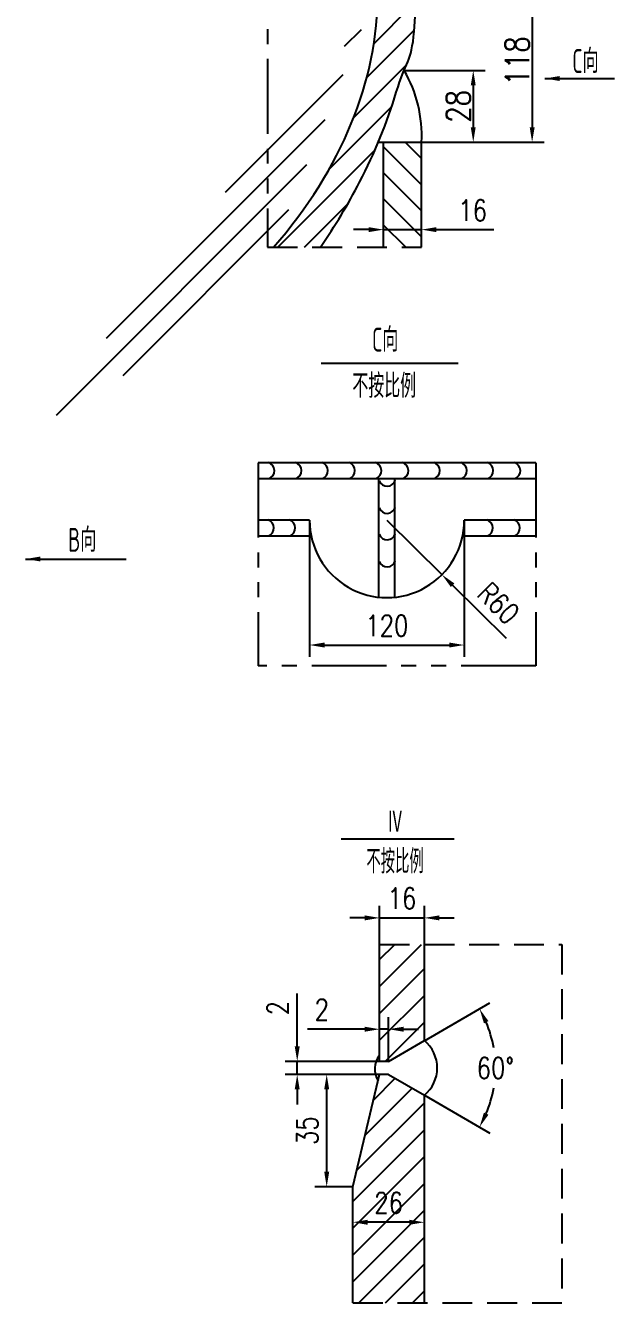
# Model space of a CAD drawing. Header units: millimetres. Extents: x -400 to 11480, y -400 to 24820.
# Drawn here: x 4995 to 6966, y 7963 to 12236 of the extents above; entities that cross this region are included whole.
import ezdxf

# ---------------------------------------------------------------- set-up
doc = ezdxf.new("R2010")
doc.units = ezdxf.units.MM
doc.header["$LTSCALE"] = 200
doc.linetypes.add('DASHED', pattern=[0.75, 0.5, -0.25])
doc.linetypes.add('PHANTOM', pattern=[2.5, 1.25, -0.25, 0.25, -0.25, 0.25, -0.25])
for name, color, linetype in [('1轮廓实线层', 7, 'Continuous'), ('2细线层', 4, 'Continuous'), ('4虚线层', 6, 'DASHED'), ('5剖面线层', 2, 'Continuous'), ('6文字层', 3, 'Continuous'), ('7标注层', 4, 'Continuous'), ('9双点划线层', 6, 'PHANTOM')]:
    doc.layers.add(name, color=color, linetype=linetype)
doc.styles.add('PC_TEXTSTYLE', font='isocp.shx', dxfattribs={"width": 0.8, "bigfont": 'hzfs.shx'})
doc.styles.add('TH_GBDIM', font='romans.shx', dxfattribs={"width": 0.8, "bigfont": 'gbcbig.shx'})
doc.dimstyles.new('TH_GBDIM', dxfattribs={"dimscale": 20, "dimtxt": 3.5, "dimasz": 2.5, "dimexe": 2, "dimexo": 0, "dimgap": 1.5, "dimtad": 1, "dimdec": 1, "dimzin": 0, "dimdsep": 46, "dimtxsty": 'TH_GBDIM', "dimcen": 2.5, "dimclrd": 130, "dimclre": 130, "dimclrt": 3, "dimadec": 0, "dimazin": 0, "dimtfac": 0.714286, "dimtdec": 1, "dimtmove": 0, "dimatfit": 3, "dimfxl": 0, "dimtzin": 0, "dimlwd": -1, "dimlwe": -1, "dimarcsym": 0})

# ---------------------------------------------------------------- blocks, each defined once
blk = doc.blocks.new('*D71')
at = {"layer": '7标注层', "color": 130}
for p, q in [((6179.9, 9163.6), (6179.9, 9292.5)), ((6329.6, 9163.6), (6329.6, 9292.5)), ((6129.9, 9252.5), (6079.9, 9252.5)), ((6179.9, 9252.5), (6329.6, 9252.5)), ((6379.6, 9252.5), (6429.6, 9252.5))]:
    blk.add_line(p, q, dxfattribs=at)
for points in [[(6129.9, 9260.8), (6129.9, 9244.1), (6179.9, 9252.5)], [(6379.6, 9260.8), (6379.6, 9244.1), (6329.6, 9252.5)]]:
    blk.add_solid(points, dxfattribs=at)
at = {"layer": 'Defpoints', "color": 0}
for p in [(6329.6, 9252.5), (6179.9, 9163.6), (6329.6, 9163.6)]:
    blk.add_point(p, dxfattribs=at)
at = {"layer": '7标注层', "color": 3, "insert": (6254.8, 9317.5), "char_height": 70, "attachment_point": 5, "style": 'TH_GBDIM'}
blk.add_mtext('16{}{}', dxfattribs=at)
blk = doc.blocks.new('*D75')
at = {"layer": '7标注层', "color": 130}
for p, q in [((6209.8, 8728.8), (5962.7, 8728.8)), ((6002.7, 8403.4), (6002.7, 8678.8)), ((6090, 8353.4), (5962.7, 8353.4))]:
    blk.add_line(p, q, dxfattribs=at)
for points in [[(5994.4, 8678.8), (6011.1, 8678.8), (6002.7, 8728.8)], [(5994.4, 8403.4), (6011.1, 8403.4), (6002.7, 8353.4)]]:
    blk.add_solid(points, dxfattribs=at)
at = {"layer": 'Defpoints', "color": 0}
for p in [(6002.7, 8728.8), (6209.8, 8728.8), (6090, 8353.4)]:
    blk.add_point(p, dxfattribs=at)
at = {"layer": '7标注层', "color": 3, "insert": (5937.7, 8541.1), "char_height": 70, "attachment_point": 5, "rotation": 90, "style": 'TH_GBDIM'}
blk.add_mtext('35{}{}', dxfattribs=at)
blk = doc.blocks.new('*D72')
at = {"layer": '7标注层', "color": 130}
for p, q in [((5904, 8822.8), (5904, 8999.6)), ((6193.9, 8772.8), (5864, 8772.8)), ((5904, 8728.8), (5904, 8772.8)), ((6193.9, 8728.8), (5864, 8728.8)), ((5904, 8678.8), (5904, 8628.8))]:
    blk.add_line(p, q, dxfattribs=at)
for points in [[(5895.7, 8822.8), (5912.3, 8822.8), (5904, 8772.8)], [(5895.7, 8678.8), (5912.3, 8678.8), (5904, 8728.8)]]:
    blk.add_solid(points, dxfattribs=at)
at = {"layer": 'Defpoints', "color": 0}
for p in [(6193.9, 8772.8), (5904, 8728.8), (6193.9, 8728.8)]:
    blk.add_point(p, dxfattribs=at)
at = {"layer": '7标注层', "color": 3, "insert": (5839, 8951), "char_height": 70, "attachment_point": 5, "rotation": 90, "style": 'TH_GBDIM'}
blk.add_mtext('2{}{}', dxfattribs=at)
blk = doc.blocks.new('*D73')
at = {"layer": '7标注层', "color": 130}
for p, q in [((6329.6, 8841.9), (6548.9, 8968.5)), ((6329.6, 8659.6), (6548.9, 8533))]:
    blk.add_line(p, q, dxfattribs=at)
for start, end in [(9.7434, 22.7514), (337.2486, 350.2566)]:
    blk.add_arc((6171.7, 8750.8), 395.5, start, end, dxfattribs=at)
for points in [[(6529, 8900), (6543.9, 8907.4), (6514.2, 8948.5)], [(6543.9, 8594.1), (6529, 8601.5), (6514.2, 8553)]]:
    blk.add_solid(points, dxfattribs=at)
at = {"layer": 'Defpoints', "color": 0}
for p in [(6329.6, 8841.9), (6209.8, 8772.8), (6209.8, 8728.8), (6561.2, 8682.1), (6329.6, 8659.6)]:
    blk.add_point(p, dxfattribs=at)
at = {"layer": '7标注层', "color": 3, "insert": (6567.2, 8750.8), "char_height": 70, "attachment_point": 5, "style": 'TH_GBDIM'}
blk.add_mtext('60°{}{}', dxfattribs=at)
blk = doc.blocks.new('*D76')
at = {"layer": '7标注层', "color": 130}
for p, q in [((6090, 8234.7), (6090, 8274.7)), ((6329.6, 8234.7), (6329.6, 8274.7)), ((6279.6, 8234.7), (6140, 8234.7))]:
    blk.add_line(p, q, dxfattribs=at)
for points in [[(6140, 8243), (6140, 8226.3), (6090, 8234.7)], [(6279.6, 8243), (6279.6, 8226.3), (6329.6, 8234.7)]]:
    blk.add_solid(points, dxfattribs=at)
at = {"layer": 'Defpoints', "color": 0}
for p in [(6090, 8234.7), (6090, 8234.7), (6329.6, 8234.7)]:
    blk.add_point(p, dxfattribs=at)
at = {"layer": '7标注层', "color": 3, "insert": (6209.8, 8299.7), "char_height": 70, "attachment_point": 5, "style": 'TH_GBDIM'}
blk.add_mtext('26{}{}', dxfattribs=at)
blk = doc.blocks.new('*D74')
at = {"layer": '7标注层', "color": 130}
for p, q in [((6179.9, 8772.8), (6179.9, 8920.2)), ((6209.8, 8772.8), (6209.8, 8920.2)), ((6129.9, 8880.2), (5937.9, 8880.2)), ((6209.8, 8880.2), (6179.9, 8880.2)), ((6259.8, 8880.2), (6309.8, 8880.2))]:
    blk.add_line(p, q, dxfattribs=at)
for points in [[(6129.9, 8888.5), (6129.9, 8871.9), (6179.9, 8880.2)], [(6259.8, 8888.5), (6259.8, 8871.9), (6209.8, 8880.2)]]:
    blk.add_solid(points, dxfattribs=at)
at = {"layer": 'Defpoints', "color": 0}
for p in [(6209.8, 8880.2), (6179.9, 8772.8), (6209.8, 8772.8)]:
    blk.add_point(p, dxfattribs=at)
at = {"layer": '7标注层', "color": 3, "insert": (5986.6, 8945.2), "char_height": 70, "attachment_point": 5, "style": 'TH_GBDIM'}
blk.add_mtext('2{}{}', dxfattribs=at)
blk = doc.blocks.new('*D82')
at = {"layer": '7标注层', "color": 130}
for p, q in [((6204.2, 10582.1), (6388.3, 10400.3)), ((6604.6, 10186.6), (6423.9, 10365.1))]:
    blk.add_line(p, q, dxfattribs=at)
blk.add_solid([(6429.7, 10371.1), (6418, 10359.2), (6388.3, 10400.3)], dxfattribs=at)
at = {"layer": 'Defpoints', "color": 0}
for p in [(6204.2, 10582.1), (6388.3, 10400.3)]:
    blk.add_point(p, dxfattribs=at)
at = {"layer": '7标注层', "color": 3, "insert": (6577.7, 10304.6), "char_height": 70, "attachment_point": 5, "rotation": 315.3551, "style": 'TH_GBDIM'}
blk.add_mtext('R60{}{}', dxfattribs=at)
blk = doc.blocks.new('*D77')
at = {"layer": '7标注层', "color": 130}
for p, q in [((6261.7, 12086.2), (6533.1, 12086.2)), ((6493.1, 12036.2), (6493.1, 11896.6)), ((6319.9, 11846.6), (6533.1, 11846.6))]:
    blk.add_line(p, q, dxfattribs=at)
for points in [[(6484.8, 12036.2), (6501.4, 12036.2), (6493.1, 12086.2)], [(6484.8, 11896.6), (6501.4, 11896.6), (6493.1, 11846.6)]]:
    blk.add_solid(points, dxfattribs=at)
at = {"layer": 'Defpoints', "color": 0}
for p in [(6261.7, 12086.2), (6319.9, 11846.6), (6493.1, 11846.6)]:
    blk.add_point(p, dxfattribs=at)
at = {"layer": '7标注层', "color": 3, "insert": (6443.1, 11966.4), "char_height": 80, "attachment_point": 5, "rotation": 90, "style": 'TH_GBDIM'}
blk.add_mtext('28{}{}', dxfattribs=at)
blk = doc.blocks.new('*D78')
at = {"layer": '7标注层', "color": 130}
for p, q in [((6192.9, 11494.9), (6192.9, 11594)), ((6319.9, 11494.9), (6319.9, 11594)), ((6142.9, 11554), (6092.9, 11554)), ((6192.9, 11554), (6319.9, 11554)), ((6369.9, 11554), (6562.6, 11554))]:
    blk.add_line(p, q, dxfattribs=at)
for points in [[(6142.9, 11562.3), (6142.9, 11545.7), (6192.9, 11554)], [(6369.9, 11562.3), (6369.9, 11545.7), (6319.9, 11554)]]:
    blk.add_solid(points, dxfattribs=at)
at = {"layer": 'Defpoints', "color": 0}
for p in [(6319.9, 11554), (6192.9, 11494.9), (6319.9, 11494.9)]:
    blk.add_point(p, dxfattribs=at)
at = {"layer": '7标注层', "color": 3, "insert": (6491.3, 11619), "char_height": 70, "attachment_point": 5, "style": 'TH_GBDIM'}
blk.add_mtext('16{}{}', dxfattribs=at)
blk = doc.blocks.new('*D79')
at = {"layer": '7标注层', "color": 130}
for p, q in [((6301.4, 12389.8), (6730.3, 12389.8)), ((6690.3, 12339.8), (6690.3, 11896.6)), ((6319.9, 11846.6), (6730.3, 11846.6))]:
    blk.add_line(p, q, dxfattribs=at)
for points in [[(6682, 12339.8), (6698.7, 12339.8), (6690.3, 12389.8)], [(6682, 11896.6), (6698.7, 11896.6), (6690.3, 11846.6)]]:
    blk.add_solid(points, dxfattribs=at)
at = {"layer": 'Defpoints', "color": 0}
for p in [(6301.4, 12389.8), (6319.9, 11846.6), (6690.3, 11846.6)]:
    blk.add_point(p, dxfattribs=at)
at = {"layer": '7标注层', "color": 3, "insert": (6640.3, 12118.2), "char_height": 80, "attachment_point": 5, "rotation": 90, "style": 'TH_GBDIM'}
blk.add_mtext('118{}{}', dxfattribs=at)
blk = doc.blocks.new('*D80')
at = {"layer": '7标注层', "color": 130}
for p, q in [((5945.5, 10582.5), (5945.5, 10125)), ((6463, 10582.5), (6463, 10125)), ((5995.5, 10165), (6413, 10165))]:
    blk.add_line(p, q, dxfattribs=at)
for points in [[(5995.5, 10173.3), (5995.5, 10156.6), (5945.5, 10165)], [(6413, 10173.3), (6413, 10156.6), (6463, 10165)]]:
    blk.add_solid(points, dxfattribs=at)
at = {"layer": 'Defpoints', "color": 0}
for p in [(5945.5, 10582.5), (6463, 10582.5), (6463, 10165)]:
    blk.add_point(p, dxfattribs=at)
at = {"layer": '7标注层', "color": 3, "insert": (6204.2, 10230), "char_height": 70, "attachment_point": 5, "style": 'TH_GBDIM'}
blk.add_mtext('120{}{}', dxfattribs=at)

msp = doc.modelspace()

# ---------------------------------------------------------------- hatches: boundary and pattern name
at = {"layer": '5剖面线层'}
h = msp.add_hatch(dxfattribs=at)
h.set_pattern_fill('ANSI31', color=256, scale=20, style=0)
h.set_pattern_definition([(45, (1690.26, 9321.694), (-44.9013, 44.9013), [])])
edge = h.paths.add_edge_path()
edge.add_line((6300.69, 12303.02), (6173.24, 12303.02))
edge.add_ellipse((803.7, 12729.33), major_axis=(-5366.2, 476.21), ratio=0.4610385, start_angle=161.55668, end_angle=181.15359, ccw=False)
edge.add_line((5824.82, 11494.88), (5981.4, 11494.88))
edge.add_spline(control_points=[(5981.4, 11494.88), (6030.65, 11566.27), (6074.54, 11638.97), (6163.97, 11811.39), (6205.11, 11912), (6266.33, 12115.9), (6286.38, 12113.25), (6298.1, 12245.63), (6299.81, 12274.32), (6300.69, 12303.02)], knot_values=[2.8094338, 2.8094338, 2.8094338, 2.8094338, 2.8878475, 2.8878475, 2.9926019, 2.9926019, 3.0973563, 3.0973563, 3.1262993, 3.1262993, 3.1262993, 3.1262993], degree=3, periodic=0)
h = msp.add_hatch(dxfattribs=at)
h.set_pattern_fill('ANSI31', color=256, scale=19.44, angle=90, style=0)
h.set_pattern_definition([(135, (-358.177, 10177.21), (-43.64404, -43.64404), [])])
h.paths.add_polyline_path([(6319.92, 11846.64), (6194.11, 11846.64), (6192.91, 11846.21), (6192.91, 11494.88), (6319.92, 11494.88)])
h = msp.add_hatch(dxfattribs=at)
h.set_pattern_fill('ANSI31', color=256, scale=20, style=0)
h.set_pattern_definition([(45, (0, -659.04), (-44.90128, 44.90128), [])])
h.paths.add_polyline_path([(6329.64, 9163.65), (6179.88, 9163.65), (6179.88, 8772.78), (6209.83, 8772.78), (6329.64, 8841.95)])
h.paths.add_polyline_path([(6329.64, 8659.62), (6209.83, 8728.79), (6179.88, 8728.79), (6090.02, 8353.4), (6090.02, 7965.21), (6329.64, 7965.21)])
h.paths.add_polyline_path([(6147, 8352.18), (6272.66, 8352.18), (6272.66, 8247.18), (6147, 8247.18)], flags=24)

# ---------------------------------------------------------------- linework, layer by layer
at = {"layer": '1轮廓实线层'}
for p, q in [((6175.57, 11846.64), (6319.92, 11846.64)), ((6192.91, 11494.88), (6192.91, 11846.64)), ((6319.92, 11494.88), (6319.92, 11846.64)), ((6702.43, 10774.61), (5773.72, 10774.61)), ((6702.43, 10720.78), (5773.72, 10720.78)), ((6176.25, 10720.78), (6176.25, 10324.86)), ((6230.08, 10720.78), (6230.08, 10324.64)), ((5945.48, 10582.46), (5773.72, 10582.46)), ((6702.43, 10582.46), (6462.96, 10582.46)), ((5951.06, 10528.63), (5773.72, 10528.63)), ((6702.43, 10528.63), (6457.37, 10528.63)), ((6179.88, 8772.78), (6179.88, 9163.65)), ((6329.64, 8841.95), (6329.64, 9163.65)), ((6209.83, 8772.78), (6329.64, 8841.95)), ((6209.83, 8772.78), (6179.88, 8772.78)), ((6090.02, 8353.4), (6179.88, 8728.79)), ((6209.83, 8728.79), (6179.88, 8728.79)), ((6209.83, 8728.79), (6329.64, 8659.62)), ((6329.64, 7963.22), (6329.64, 8659.62)), ((6090.02, 7965.21), (6090.02, 8353.4))]:
    msp.add_line(p, q, dxfattribs=at)
for centre, radius, start, end in [((5897.16, 11870.79), 423.45, 356.73111, 30.58434), ((6204.22, 10582.09), 258.74, 179.9179, 0.0821), ((6254.39, 8750.78), 118.21, 309.53726, 50.46274), ((6236.03, 8746.63), 72.76, 140.50305, 212.64162)]:
    msp.add_arc(centre, radius, start, end, dxfattribs=at)
msp.add_ellipse((803.7, 12729.33), major_axis=(-5366.2, 476.21), ratio=0.4610385, start_param=2.819696, end_param=3.1800243, dxfattribs=at)
msp.add_open_spline([(5981.4, 11494.88), (6030.65, 11566.27), (6074.54, 11638.97), (6163.97, 11811.39), (6205.11, 11912), (6266.33, 12115.9), (6286.38, 12113.25), (6299.44, 12260.77), (6301.39, 12304.65), (6301.39, 12348.53)], degree=3, knots=[2.80943376, 2.80943376, 2.80943376, 2.80943376, 2.88784746, 2.88784746, 2.99260186, 2.99260186, 3.09735626, 3.09735626, 3.14159265, 3.14159265, 3.14159265, 3.14159265], dxfattribs=at)
at = {"layer": '2细线层'}
msp.add_line((6050.74, 9517.11), (6428.78, 9517.11), dxfattribs=at)
for centre, start, end in [((5799.47, 10748.2), 290.47637, 72.80079), ((5889.99, 10748.2), 290.47637, 72.80079), ((5978.51, 10748.2), 290.47637, 72.80079), ((6069.03, 10748.2), 290.47637, 72.80079), ((6157.54, 10748.2), 290.47637, 72.80079), ((6248.06, 10748.2), 290.47637, 72.80079), ((6352.95, 10748.2), 290.47637, 72.80079), ((6443.48, 10748.2), 290.47637, 72.80079), ((6531.99, 10748.2), 290.47637, 72.80079), ((6622.51, 10748.2), 290.47637, 72.80079), ((6205.15, 10724.17), 200.47637, 342.80079), ((6205.15, 10633.65), 200.47637, 342.80079), ((5797.76, 10556.52), 290.47637, 72.80079), ((5869.24, 10556.52), 290.47637, 72.80079), ((6530.59, 10556.52), 290.47637, 72.80079), ((6621.11, 10556.52), 290.47637, 72.80079), ((6205.15, 10545.14), 200.47637, 342.80079), ((6205.15, 10454.61), 200.47637, 342.80079)]:
    msp.add_arc(centre, 28.36, start, end, dxfattribs=at)
at = {"layer": '4虚线层'}
for p, q in [((5804.42, 11494.88), (6319.92, 11494.88)), ((6179.88, 9163.65), (6789.35, 9163.65)), ((6789.35, 9163.65), (6789.35, 7965.21)), ((6090.02, 7965.21), (6789.35, 7965.21))]:
    msp.add_line(p, q, dxfattribs=at)
at = {"layer": '6文字层'}
msp.add_line((5984.32, 11107.36), (6442.68, 11107.36), dxfattribs=at)
at = {"layer": '9双点划线层'}
for p, q in [((5804.42, 12624.65), (5804.42, 11494.88)), ((5773.72, 10774.61), (5773.72, 10095.53)), ((6702.43, 10774.61), (6702.43, 10095.53)), ((6702.43, 10095.53), (5773.72, 10095.53))]:
    msp.add_line(p, q, dxfattribs=at)

# ---------------------------------------------------------------- texts
at = {"layer": '6文字层', "style": 'PC_TEXTSTYLE'}
for s, width, p in [('C向', 0.667, (6824.63, 12077.88)), ('C向', 0.667, (6154.48, 11146.33)), ('不按比例', 0.667, (6088.59, 10991.65)), ('B向', 0.667, (5137.46, 10476.76)), ('Ⅳ', 0.667, (6204.2, 9533.38)), ('不按比例', 0.6, (6135.53, 9401.21))]:
    msp.add_text(s, height=80, dxfattribs=dict(at, width=width)).set_placement(p)

# ---------------------------------------------------------------- dimensions: what is measured, and where the dimension line sits
at = {"layer": '7标注层'}
for base, p1, p2, angle, text, override, picture, middle in [((6690.32, 11846.64), (6301.39, 12389.83), (6319.92, 11846.64), 90, '118{}{}', {"dimtxt": 4, "dimgap": 0.5, "dimtad": 1, "dimjust": 0, "dimdec": 0, "dimlfac": 1, "dimse1": 0, "dimse2": 0, "dimsd1": 0, "dimsd2": 0, "dimtdec": 0}, '*D79', (6640.32, 12118.23)), ((6493.09, 11846.64), (6261.7, 12086.24), (6319.92, 11846.64), 90, '28{}{}', {"dimtxt": 4, "dimgap": 0.5, "dimtad": 1, "dimjust": 0, "dimdec": 0, "dimlfac": 1, "dimse1": 0, "dimse2": 0, "dimsd1": 0, "dimsd2": 0, "dimtdec": 0}, '*D77', (6443.09, 11966.44)), ((6329.64, 9252.48), (6179.88, 9163.65), (6329.64, 9163.65), 180, '16{}{}', {"dimgap": 1.5, "dimtad": 1, "dimjust": 0, "dimdec": 0, "dimlfac": 1, "dimse1": 0, "dimse2": 0, "dimsd1": 0, "dimsd2": 0}, '*D71', (6254.76, 9317.48)), ((6002.74, 8728.79), (6090.02, 8353.4), (6209.83, 8728.79), 90, '35{}{}', {"dimgap": 1.5, "dimtad": 1, "dimjust": 0, "dimdec": 0, "dimlfac": 1, "dimse1": 0, "dimse2": 0, "dimsd1": 0, "dimsd2": 0}, '*D75', (5937.74, 8541.09))]:
    dim = msp.add_linear_dim(base=base, p1=p1, p2=p2, angle=angle, text=text, dimstyle='TH_GBDIM', override=override, dxfattribs=at)
    dim.commit()
    dim.dimension.update_dxf_attribs({"geometry": picture, "text_midpoint": middle})
for base, p1, p2, text, picture, middle in [((6319.92, 11554), (6192.91, 11494.88), (6319.92, 11494.88), '16{}{}', '*D78', (6491.25, 11619)), ((6462.96, 10164.97), (5945.48, 10582.46), (6462.96, 10582.46), '120{}{}', '*D80', (6204.22, 10229.97)), ((6090.02, 8234.68), (6329.64, 8234.68), (6090.02, 8234.68), '26{}{}', '*D76', (6209.83, 8299.68))]:
    dim = msp.add_linear_dim(base=base, p1=p1, p2=p2, text=text, dimstyle='TH_GBDIM', override={"dimgap": 1.5, "dimtad": 1, "dimjust": 0, "dimdec": 0, "dimlfac": 1, "dimse1": 0, "dimse2": 0, "dimsd1": 0, "dimsd2": 0}, dxfattribs=at)
    dim.commit()
    dim.dimension.update_dxf_attribs({"geometry": picture, "text_midpoint": middle})
dim = msp.add_radius_dim(center=(6204.22, 10582.09), mpoint=(6388.3, 10400.27), text='R60{}{}', dimstyle='TH_GBDIM', override={"dimgap": 1.5, "dimtad": 1, "dimjust": 0, "dimtih": 0, "dimtoh": 0, "dimdec": 0, "dimlfac": 1, "dimse1": 0, "dimse2": 0, "dimsd1": 0, "dimsd2": 0, "dimtix": 0, "dimtofl": 1, "dimatfit": 3}, dxfattribs=at)
dim.commit()
dim.dimension.update_dxf_attribs({"geometry": '*D82', "text_midpoint": (6577.7, 10304.57)})
dim = msp.add_linear_dim(base=(5904, 8728.79), p1=(6193.85, 8772.78), p2=(6193.85, 8728.79), angle=90, text='2{}{}', dimstyle='TH_GBDIM', override={"dimgap": 1.5, "dimtad": 1, "dimdec": 0, "dimlfac": 1, "dimse1": 0, "dimse2": 0, "dimsd1": 0, "dimsd2": 0}, dxfattribs=at)
dim.commit()
dim.dimension.update_dxf_attribs({"geometry": '*D72', "text_midpoint": (5904, 8950.95), "dimtype": 160})
dim = msp.add_linear_dim(base=(6209.83, 8880.19), p1=(6179.88, 8772.78), p2=(6209.83, 8772.78), text='2{}{}', dimstyle='TH_GBDIM', override={"dimgap": 1.5, "dimtad": 1, "dimdec": 0, "dimlfac": 1, "dimse1": 0, "dimse2": 0, "dimsd1": 0, "dimsd2": 0}, dxfattribs=at)
dim.commit()
dim.dimension.update_dxf_attribs({"geometry": '*D74', "text_midpoint": (5986.61, 8880.19), "dimtype": 160})
dim = msp.add_angular_dim_2l(base=(6561.21, 8682.11), line1=((6209.83, 8772.78), (6329.64, 8841.95)), line2=((6209.83, 8728.79), (6329.64, 8659.62)), text='<>{}{}', dimstyle='TH_GBDIM', override={"dimgap": 1.5, "dimtad": 1, "dimjust": 0, "dimtih": 1, "dimse1": 0, "dimse2": 0, "dimsd1": 0, "dimsd2": 0, "dimadec": 0}, dxfattribs=at)
dim.commit()
dim.dimension.update_dxf_attribs({"geometry": '*D73', "text_midpoint": (6567.22, 8750.78)})

# ---------------------------------------------------------------- leaders
at = {"layer": '1轮廓实线层'}
for points in [[(6732.25, 12059.29), (6965.77, 12059.29)], [(4994.78, 10452.58), (5331.83, 10452.58)]]:
    msp.add_leader(points, dimstyle='TH_GBDIM', override={"dimgap": 1.5, "dimtad": 0}, dxfattribs=at)

doc.saveas('drawing.dxf')
